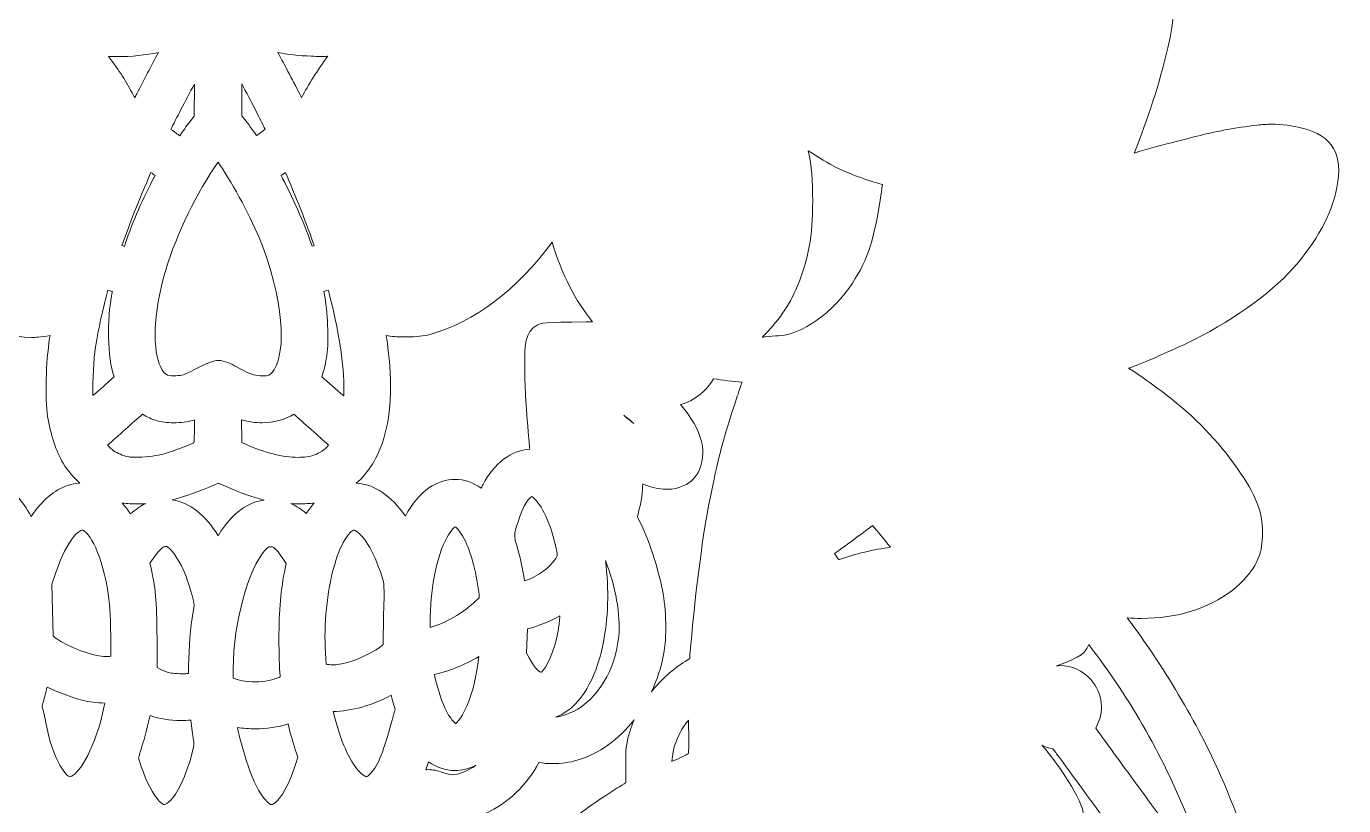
# Model space of a CAD drawing. Header units: inches. Extents: x -1560 to -1166, y 2745 to 2830.
# Drawn here: x -1447.72 to -1405.07, y 2763.28 to 2788.52 of the extents above; entities that cross this region are included whole.
import ezdxf

# ---------------------------------------------------------------- set-up
doc = ezdxf.new("R2010")
doc.units = ezdxf.units.IN
doc.header["$MEASUREMENT"] = 0
doc.layers.add('Sugar Skull', color=7, linetype='Continuous')

msp = doc.modelspace()

# ---------------------------------------------------------------- linework, layer by layer
at = {"layer": 'Sugar Skull', "lineweight": 0}
for points, knots in [([(-1406.418, 2785.224), (-1406.738, 2785.305), (-1407.066, 2785.347), (-1407.395, 2785.347), (-1407.551, 2785.347), (-1407.71, 2785.337), (-1407.866, 2785.319), (-1408.574, 2785.234), (-1409.249, 2785.108), (-1409.872, 2784.946), (-1410.204, 2784.86), (-1410.637, 2784.75), (-1410.837, 2784.701), (-1411.004, 2784.66), (-1411.437, 2784.537), (-1411.851, 2784.414), (-1411.412, 2785.491), (-1411.036, 2786.666), (-1410.761, 2787.819), (-1410.335, 2789.609), (-1410.529, 2791.058), (-1411.307, 2791.9), (-1411.65, 2792.271), (-1412.057, 2792.459), (-1412.517, 2792.459), (-1412.831, 2792.459), (-1413.161, 2792.372), (-1413.526, 2792.193), (-1414.222, 2791.85), (-1414.854, 2791.227), (-1415.409, 2790.337), (-1415.576, 2790.525), (-1415.804, 2790.764), (-1416.002, 2790.954), (-1416.002, 2790.954), (-1416.284, 2791.227), (-1416.284, 2791.227), (-1416.016, 2792.912), (-1415.929, 2793.748), (-1415.941, 2794.532), (-1415.941, 2794.532), (-1415.947, 2794.854), (-1415.947, 2794.854), (-1415.947, 2794.854), (-1415.708, 2795.103), (-1415.708, 2795.103), (-1415.239, 2795.59), (-1414.881, 2796.114), (-1414.544, 2796.799), (-1414.159, 2797.585), (-1414.058, 2797.979), (-1414.055, 2798.713), (-1414.052, 2799.232), (-1414.057, 2799.367), (-1414.194, 2799.687), (-1414.588, 2800.608), (-1415.367, 2801.356), (-1416.288, 2801.7), (-1416.278, 2801.842), (-1416.264, 2802.04), (-1416.246, 2802.278), (-1416.163, 2803.374), (-1416.173, 2806.233), (-1416.264, 2807.291), (-1416.458, 2809.567), (-1416.84, 2811.522), (-1417.467, 2813.443), (-1419.044, 2818.281), (-1421.976, 2822.132), (-1426.18, 2824.889), (-1429.787, 2827.256), (-1434.424, 2828.8), (-1439.589, 2829.355), (-1440.584, 2829.462), (-1441.071, 2829.507), (-1441.51, 2829.507), (-1441.758, 2829.507), (-1441.975, 2829.492), (-1442.226, 2829.471), (-1448.217, 2828.953), (-1453.052, 2827.417), (-1457.008, 2824.777), (-1462.639, 2821.02), (-1465.99, 2815.163), (-1466.7, 2807.841), (-1466.877, 2806.012), (-1466.888, 2803.563), (-1466.725, 2801.746), (-1466.724, 2801.73), (-1466.722, 2801.715), (-1466.721, 2801.701), (-1466.737, 2801.694), (-1466.754, 2801.687), (-1466.771, 2801.68), (-1467.705, 2801.304), (-1468.452, 2800.575), (-1468.819, 2799.682), (-1468.974, 2799.305), (-1469.023, 2798.667), (-1468.935, 2798.165), (-1468.757, 2797.141), (-1468.119, 2795.941), (-1467.31, 2795.107), (-1467.31, 2795.107), (-1467.074, 2794.864), (-1467.074, 2794.864), (-1467.074, 2794.864), (-1467.074, 2794.493), (-1467.074, 2794.493), (-1467.074, 2793.958), (-1467.044, 2793.486), (-1466.968, 2792.835), (-1468.38, 2793.558), (-1470.241, 2794.153), (-1472.033, 2794.45), (-1472.867, 2794.587), (-1473.989, 2794.688), (-1474.702, 2794.688), (-1475.156, 2794.688), (-1475.322, 2794.649), (-1475.444, 2794.586), (-1475.674, 2794.467), (-1475.818, 2794.299), (-1475.874, 2794.087), (-1475.97, 2793.726), (-1475.793, 2793.359), (-1475.408, 2792.766), (-1474.765, 2791.775), (-1473.76, 2790.62), (-1472.651, 2789.597), (-1472.04, 2789.034), (-1471.526, 2788.605), (-1470.979, 2788.207), (-1472.095, 2787.891), (-1472.703, 2787.529), (-1473.553, 2786.705), (-1474.27, 2786.009), (-1474.516, 2785.698), (-1474.804, 2785.119), (-1475.111, 2784.501), (-1475.206, 2784.094), (-1475.208, 2783.376), (-1475.211, 2782.432), (-1475.116, 2781.992), (-1474.608, 2780.609), (-1474.608, 2780.609), (-1474.588, 2780.555), (-1474.588, 2780.555), (-1474.588, 2780.555), (-1474.751, 2780.338), (-1474.751, 2780.338), (-1474.931, 2780.096), (-1475.103, 2779.874), (-1475.144, 2779.825), (-1475.22, 2779.735), (-1475.574, 2779.421), (-1476.017, 2779.086), (-1476.605, 2778.642), (-1476.895, 2778.195), (-1477.089, 2777.435), (-1477.187, 2777.05), (-1477.24, 2776.624), (-1477.3, 2775.746), (-1477.351, 2775.012), (-1477.384, 2774.8), (-1477.522, 2774.329), (-1477.76, 2773.519), (-1477.817, 2773.269), (-1477.791, 2772.919), (-1477.762, 2772.527), (-1477.64, 2772.224), (-1477.357, 2771.839), (-1477.573, 2771.555), (-1477.86, 2771.088), (-1477.969, 2770.87), (-1478.435, 2769.941), (-1478.579, 2768.989), (-1478.375, 2768.188), (-1478.325, 2767.993), (-1478.2, 2767.657), (-1478.091, 2767.423), (-1477.918, 2767.052), (-1477.891, 2766.953), (-1477.914, 2766.404), (-1477.97, 2765.052), (-1477.532, 2763.957), (-1476.451, 2762.742), (-1475.902, 2762.125), (-1475.217, 2761.593), (-1474.579, 2761.282), (-1474.877, 2760.827), (-1475.212, 2760.238), (-1474.69, 2759.747), (-1474.39, 2759.465), (-1472.852, 2759.028), (-1472.836, 2759.024), (-1471.609, 2758.686), (-1470.674, 2758.56), (-1469.388, 2758.56), (-1469.388, 2758.56), (-1469.38, 2758.56), (-1469.38, 2758.56), (-1467.726, 2758.56), (-1466.577, 2758.704), (-1464.824, 2759.134), (-1464.824, 2759.134), (-1464.726, 2759.158), (-1464.726, 2759.158), (-1465.569, 2758.494), (-1466.195, 2757.849), (-1467.081, 2756.743), (-1468.08, 2755.496), (-1469.086, 2753.775), (-1469.645, 2752.358), (-1470.172, 2751.021), (-1470.432, 2749.985), (-1470.54, 2748.783), (-1470.54, 2748.783), (-1470.6, 2748.117), (-1470.6, 2748.117), (-1470.6, 2748.117), (-1470.439, 2747.815), (-1470.439, 2747.815), (-1470.379, 2747.701), (-1470.195, 2747.355), (-1469.758, 2747.355), (-1469.528, 2747.355), (-1469.279, 2747.451), (-1468.842, 2747.653), (-1467.546, 2748.251), (-1466.718, 2748.799), (-1464.818, 2750.321), (-1463.354, 2751.494), (-1462.182, 2752.497), (-1461.161, 2753.452), (-1461.193, 2753.121), (-1461.2, 2752.752), (-1460.965, 2752.492), (-1460.734, 2752.236), (-1460.402, 2752.235), (-1460.29, 2752.235), (-1460.29, 2752.235), (-1460.288, 2752.235), (-1460.288, 2752.235), (-1460.224, 2752.235), (-1460.155, 2752.238), (-1460.076, 2752.245), (-1459.43, 2752.304), (-1457.852, 2752.784), (-1456.503, 2753.308), (-1456.651, 2753.056), (-1456.803, 2752.791), (-1456.94, 2752.547), (-1456.94, 2752.547), (-1457.103, 2752.255), (-1457.103, 2752.255), (-1457.103, 2752.255), (-1457.131, 2752.252), (-1457.131, 2752.252), (-1458.181, 2752.169), (-1459.167, 2751.458), (-1459.703, 2750.395), (-1459.879, 2750.048), (-1460.066, 2749.448), (-1460.13, 2749.03), (-1460.21, 2748.5), (-1460.212, 2747.385), (-1460.134, 2746.691), (-1460.102, 2746.404), (-1460.064, 2746.05), (-1460.049, 2745.902), (-1460.002, 2745.413), (-1459.848, 2745.123), (-1459.578, 2745.014), (-1459.508, 2744.986), (-1459.411, 2744.953), (-1459.292, 2744.953), (-1458.979, 2744.953), (-1458.764, 2745.129), (-1457.965, 2745.783), (-1456.464, 2747.011), (-1455.832, 2747.827), (-1455.461, 2749.015), (-1455.309, 2749.503), (-1455.303, 2750.399), (-1455.448, 2750.822), (-1455.544, 2751.102), (-1455.651, 2751.326), (-1455.782, 2751.516), (-1455.782, 2751.516), (-1455.576, 2751.887), (-1455.576, 2751.887), (-1455.345, 2752.3), (-1455.075, 2752.757), (-1454.845, 2753.134), (-1454.747, 2752.803), (-1454.633, 2752.462), (-1454.534, 2752.21), (-1454.067, 2751.029), (-1453.166, 2749.38), (-1452.483, 2748.458), (-1452.136, 2747.99), (-1451.962, 2747.754), (-1451.52, 2747.754), (-1451.112, 2747.754), (-1450.848, 2748.005), (-1450.593, 2748.283), (-1449.612, 2749.352), (-1448.657, 2751.383), (-1448.173, 2753.406), (-1448.081, 2753.261), (-1448, 2753.129), (-1447.939, 2753.028), (-1448.081, 2752.825), (-1448.204, 2752.557), (-1448.33, 2752.179), (-1448.454, 2751.807), (-1448.464, 2751.678), (-1448.465, 2751.119), (-1448.466, 2750.38), (-1448.404, 2750.081), (-1448.134, 2749.516), (-1447.909, 2749.049), (-1447.655, 2748.719), (-1447.126, 2748.209), (-1446.616, 2747.718), (-1445.47, 2746.771), (-1444.855, 2746.332), (-1444.604, 2746.153), (-1444.346, 2745.959), (-1444.271, 2745.897), (-1444.024, 2745.69), (-1443.805, 2745.552), (-1443.541, 2745.552), (-1443.446, 2745.552), (-1443.351, 2745.571), (-1443.26, 2745.609), (-1443.135, 2745.661), (-1442.958, 2745.782), (-1442.867, 2745.955), (-1442.632, 2746.4), (-1442.575, 2747.913), (-1442.653, 2748.677), (-1442.695, 2749.095), (-1442.765, 2749.505), (-1442.859, 2749.893), (-1441.941, 2749.012), (-1441.781, 2748.812), (-1441.54, 2748.412), (-1440.846, 2747.257), (-1440.138, 2746.628), (-1439.174, 2746.308), (-1438.745, 2746.166), (-1438.297, 2746.094), (-1437.841, 2746.094), (-1437.1, 2746.094), (-1436.346, 2746.288), (-1435.661, 2746.655), (-1435.661, 2746.655), (-1435.607, 2746.683), (-1435.607, 2746.683), (-1435.607, 2746.683), (-1435.591, 2746.673), (-1435.591, 2746.673), (-1435.253, 2746.452), (-1434.785, 2746.234), (-1434.339, 2746.089), (-1433.823, 2745.921), (-1433.401, 2745.849), (-1432.928, 2745.849), (-1432.465, 2745.849), (-1431.936, 2745.92), (-1431.161, 2746.086), (-1430.302, 2746.27), (-1429.975, 2746.324), (-1429.408, 2746.376), (-1428.859, 2746.427), (-1428.257, 2746.611), (-1427.666, 2746.91), (-1427.522, 2746.983), (-1427.02, 2747.275), (-1426.619, 2747.515), (-1426.189, 2747.772), (-1425.62, 2748.097), (-1425.376, 2748.226), (-1424.802, 2748.529), (-1424.456, 2748.751), (-1424.183, 2748.99), (-1424.154, 2749.015), (-1424.137, 2749.03), (-1424.127, 2749.037), (-1424.089, 2749.044), (-1424.001, 2749.052), (-1423.966, 2749.055), (-1423.074, 2749.134), (-1422.137, 2749.518), (-1421.579, 2750.035), (-1421.347, 2750.25), (-1421.133, 2750.528), (-1420.486, 2751.454), (-1420.405, 2751.569), (-1420.138, 2751.913), (-1419.869, 2752.243), (-1418.719, 2753.648), (-1418.421, 2754.276), (-1418.347, 2755.444), (-1418.279, 2756.542), (-1418.234, 2757.011), (-1418.156, 2757.454), (-1418.101, 2757.766), (-1418.066, 2758.149), (-1418.065, 2758.453), (-1418.065, 2758.453), (-1418.065, 2758.505), (-1418.065, 2758.505), (-1417.68, 2758.572), (-1417.182, 2758.723), (-1416.915, 2758.856), (-1416.705, 2758.961), (-1416.452, 2759.118), (-1416.361, 2759.403), (-1416.35, 2759.438), (-1416.34, 2759.479), (-1416.335, 2759.525), (-1416.268, 2759.515), (-1416.201, 2759.51), (-1416.133, 2759.51), (-1415.656, 2759.51), (-1415.235, 2759.749), (-1414.978, 2760.165), (-1414.951, 2760.208), (-1414.928, 2760.249), (-1414.907, 2760.288), (-1413.501, 2758.725), (-1411.451, 2757.213), (-1409.196, 2756.116), (-1408.588, 2755.82), (-1408.29, 2755.696), (-1408.025, 2755.696), (-1407.823, 2755.696), (-1407.648, 2755.77), (-1407.503, 2755.915), (-1407.503, 2755.915), (-1407.266, 2756.152), (-1407.266, 2756.152), (-1407.266, 2756.152), (-1407.266, 2757.056), (-1407.266, 2757.056), (-1407.266, 2759.163), (-1407.835, 2761.45), (-1409.056, 2764.254), (-1409.778, 2765.913), (-1410.946, 2767.877), (-1412.076, 2769.359), (-1411.929, 2769.348), (-1411.78, 2769.343), (-1411.63, 2769.343), (-1411.045, 2769.343), (-1410.482, 2769.423), (-1410.003, 2769.574), (-1409.017, 2769.885), (-1408.204, 2770.504), (-1407.884, 2771.188), (-1407.742, 2771.489), (-1407.715, 2771.648), (-1407.701, 2772.001), (-1407.673, 2772.702), (-1407.851, 2773.219), (-1408.406, 2774.048), (-1408.994, 2774.926), (-1409.748, 2775.736), (-1410.647, 2776.454), (-1411.074, 2776.795), (-1411.603, 2777.172), (-1412.033, 2777.448), (-1412.007, 2777.458), (-1411.985, 2777.467), (-1411.969, 2777.473), (-1411.876, 2777.494), (-1411.704, 2777.562), (-1411.183, 2777.787), (-1410.777, 2777.962), (-1410.374, 2778.142), (-1410.156, 2778.246), (-1408.811, 2778.889), (-1407.431, 2779.859), (-1406.722, 2780.661), (-1405.939, 2781.547), (-1405.47, 2782.411), (-1405.288, 2783.3), (-1405.07, 2784.36), (-1405.429, 2784.971), (-1406.418, 2785.224)], [0, 0, 0, 0, 1, 1, 1, 2, 2, 2, 3, 3, 3, 4, 4, 4, 5, 5, 5, 6, 6, 6, 7, 7, 7, 8, 8, 8, 9, 9, 9, 10, 10, 10, 11, 11, 11, 12, 12, 12, 13, 13, 13, 14, 14, 14, 15, 15, 15, 16, 16, 16, 17, 17, 17, 18, 18, 18, 19, 19, 19, 20, 20, 20, 21, 21, 21, 22, 22, 22, 23, 23, 23, 24, 24, 24, 25, 25, 25, 26, 26, 26, 27, 27, 27, 28, 28, 28, 29, 29, 29, 30, 30, 30, 31, 31, 31, 32, 32, 32, 33, 33, 33, 34, 34, 34, 35, 35, 35, 36, 36, 36, 37, 37, 37, 38, 38, 38, 39, 39, 39, 40, 40, 40, 41, 41, 41, 42, 42, 42, 43, 43, 43, 44, 44, 44, 45, 45, 45, 46, 46, 46, 47, 47, 47, 48, 48, 48, 49, 49, 49, 50, 50, 50, 51, 51, 51, 52, 52, 52, 53, 53, 53, 54, 54, 54, 55, 55, 55, 56, 56, 56, 57, 57, 57, 58, 58, 58, 59, 59, 59, 60, 60, 60, 61, 61, 61, 62, 62, 62, 63, 63, 63, 64, 64, 64, 65, 65, 65, 66, 66, 66, 67, 67, 67, 68, 68, 68, 69, 69, 69, 70, 70, 70, 71, 71, 71, 72, 72, 72, 73, 73, 73, 74, 74, 74, 75, 75, 75, 76, 76, 76, 77, 77, 77, 78, 78, 78, 79, 79, 79, 80, 80, 80, 81, 81, 81, 82, 82, 82, 83, 83, 83, 84, 84, 84, 85, 85, 85, 86, 86, 86, 87, 87, 87, 88, 88, 88, 89, 89, 89, 90, 90, 90, 91, 91, 91, 92, 92, 92, 93, 93, 93, 94, 94, 94, 95, 95, 95, 96, 96, 96, 97, 97, 97, 98, 98, 98, 99, 99, 99, 100, 100, 100, 101, 101, 101, 102, 102, 102, 103, 103, 103, 104, 104, 104, 105, 105, 105, 106, 106, 106, 107, 107, 107, 108, 108, 108, 109, 109, 109, 110, 110, 110, 111, 111, 111, 112, 112, 112, 113, 113, 113, 114, 114, 114, 115, 115, 115, 116, 116, 116, 117, 117, 117, 118, 118, 118, 119, 119, 119, 120, 120, 120, 121, 121, 121, 122, 122, 122, 123, 123, 123, 124, 124, 124, 125, 125, 125, 126, 126, 126, 127, 127, 127, 128, 128, 128, 129, 129, 129, 130, 130, 130, 131, 131, 131, 132, 132, 132, 133, 133, 133, 134, 134, 134, 135, 135, 135, 136, 136, 136, 137, 137, 137, 138, 138, 138, 139, 139, 139, 140, 140, 140, 141, 141, 141, 142, 142, 142, 143, 143, 143, 144, 144, 144, 145, 145, 145, 146, 146, 146, 147, 147, 147, 148, 148, 148, 149, 149, 149, 150, 150, 150, 151, 151, 151, 152, 152, 152, 153, 153, 153, 154, 154, 154, 155, 155, 155, 156, 156, 156, 157, 157, 157, 158, 158, 158, 159, 159, 159, 160, 160, 160, 161, 161, 161, 162, 162, 162, 163, 163, 163, 164, 164, 164, 164]), ([(-1444.141, 2786.334), (-1444.164, 2786.288), (-1444.187, 2786.243), (-1444.209, 2786.2), (-1444.222, 2786.226), (-1444.235, 2786.25), (-1444.247, 2786.273), (-1444.509, 2786.769), (-1444.686, 2787.058), (-1445.06, 2787.542), (-1444.958, 2787.538), (-1444.86, 2787.536), (-1444.771, 2787.536), (-1444.307, 2787.536), (-1443.858, 2787.581), (-1443.443, 2787.669), (-1443.652, 2787.278), (-1443.927, 2786.752), (-1444.141, 2786.334)], [0, 0, 0, 0, 1, 1, 1, 2, 2, 2, 3, 3, 3, 4, 4, 4, 5, 5, 5, 6, 6, 6, 6]), ([(-1438.807, 2786.205), (-1438.815, 2786.222), (-1438.824, 2786.239), (-1438.833, 2786.257), (-1439.046, 2786.677), (-1439.35, 2787.255), (-1439.574, 2787.671), (-1439.248, 2787.604), (-1438.898, 2787.565), (-1438.491, 2787.549), (-1438.395, 2787.545), (-1438.292, 2787.543), (-1438.186, 2787.543), (-1438.114, 2787.543), (-1438.036, 2787.544), (-1437.955, 2787.546), (-1438.298, 2787.084), (-1438.588, 2786.627), (-1438.807, 2786.205)], [0, 0, 0, 0, 1, 1, 1, 2, 2, 2, 3, 3, 3, 4, 4, 4, 5, 5, 5, 6, 6, 6, 6]), ([(-1443.036, 2785.178), (-1442.882, 2785.501), (-1442.576, 2786.089), (-1442.275, 2786.646), (-1442.275, 2786.646), (-1442.289, 2785.607), (-1442.289, 2785.607), (-1442.289, 2785.607), (-1442.428, 2785.422), (-1442.428, 2785.422), (-1442.527, 2785.291), (-1442.656, 2785.115), (-1442.753, 2784.976), (-1442.787, 2784.999), (-1442.822, 2785.023), (-1442.859, 2785.049), (-1442.932, 2785.101), (-1442.99, 2785.143), (-1443.036, 2785.178)], [0, 0, 0, 0, 1, 1, 1, 2, 2, 2, 3, 3, 3, 4, 4, 4, 5, 5, 5, 6, 6, 6, 6]), ([(-1440.742, 2786.65), (-1440.438, 2786.085), (-1440.13, 2785.491), (-1439.985, 2785.182), (-1440.05, 2785.133), (-1440.122, 2785.08), (-1440.165, 2785.049), (-1440.199, 2785.024), (-1440.232, 2785), (-1440.263, 2784.978), (-1440.387, 2785.155), (-1440.554, 2785.384), (-1440.65, 2785.51), (-1440.65, 2785.51), (-1440.736, 2785.623), (-1440.736, 2785.623), (-1440.736, 2785.623), (-1440.742, 2786.65), (-1440.742, 2786.65)], [0, 0, 0, 0, 1, 1, 1, 2, 2, 2, 3, 3, 3, 4, 4, 4, 5, 5, 5, 6, 6, 6, 6]), ([(-1423.797, 2778.458), (-1423.805, 2778.458), (-1423.825, 2778.456), (-1423.854, 2778.456), (-1423.866, 2778.456), (-1423.878, 2778.456), (-1423.888, 2778.457), (-1423.406, 2778.919), (-1422.998, 2779.502), (-1422.759, 2780.092), (-1422.387, 2781.008), (-1422.261, 2781.703), (-1422.26, 2782.85), (-1422.26, 2783.525), (-1422.297, 2784.002), (-1422.401, 2784.486), (-1422.075, 2784.274), (-1421.743, 2784.075), (-1421.498, 2783.95), (-1421.102, 2783.749), (-1420.466, 2783.516), (-1420, 2783.395), (-1420.01, 2783.327), (-1420.022, 2783.253), (-1420.034, 2783.172), (-1420.273, 2781.575), (-1420.458, 2780.992), (-1420.974, 2780.204), (-1421.594, 2779.258), (-1422.621, 2778.523), (-1423.363, 2778.495), (-1423.476, 2778.49), (-1423.691, 2778.478), (-1423.797, 2778.458)], [0, 0, 0, 0, 1, 1, 1, 2, 2, 2, 3, 3, 3, 4, 4, 4, 5, 5, 5, 6, 6, 6, 7, 7, 7, 8, 8, 8, 9, 9, 9, 10, 10, 10, 11, 11, 11, 11]), ([(-1441.511, 2784.119), (-1441.465, 2784.052), (-1441.415, 2783.978), (-1441.361, 2783.896), (-1440.918, 2783.228), (-1440.317, 2782.064), (-1440.075, 2781.406), (-1439.278, 2779.236), (-1439.349, 2777.778), (-1439.772, 2777.296), (-1439.82, 2777.241), (-1439.875, 2777.196), (-1440.058, 2777.196), (-1440.084, 2777.196), (-1440.113, 2777.197), (-1440.143, 2777.199), (-1440.343, 2777.212), (-1440.508, 2777.259), (-1440.908, 2777.488), (-1441.073, 2777.583), (-1441.307, 2777.696), (-1441.485, 2777.698), (-1441.485, 2777.698), (-1441.49, 2777.698), (-1441.49, 2777.698), (-1441.558, 2777.698), (-1441.698, 2777.698), (-1442.268, 2777.407), (-1442.649, 2777.212), (-1442.649, 2777.212), (-1442.873, 2777.203), (-1442.897, 2777.201), (-1442.921, 2777.201), (-1442.944, 2777.201), (-1443.171, 2777.201), (-1443.243, 2777.23), (-1443.376, 2777.497), (-1443.609, 2777.964), (-1443.651, 2779.153), (-1443.194, 2780.662), (-1442.852, 2781.79), (-1442.187, 2783.153), (-1441.511, 2784.119)], [0, 0, 0, 0, 1, 1, 1, 2, 2, 2, 3, 3, 3, 4, 4, 4, 5, 5, 5, 6, 6, 6, 7, 7, 7, 8, 8, 8, 9, 9, 9, 10, 10, 10, 11, 11, 11, 12, 12, 12, 13, 13, 13, 14, 14, 14, 14]), ([(-1443.589, 2783.606), (-1443.913, 2783.015), (-1444.297, 2782.134), (-1444.502, 2781.51), (-1444.51, 2781.484), (-1444.525, 2781.441), (-1444.541, 2781.392), (-1444.567, 2781.4), (-1444.594, 2781.409), (-1444.621, 2781.417), (-1444.554, 2781.616), (-1444.435, 2781.943), (-1444.222, 2782.485), (-1443.962, 2783.146), (-1443.791, 2783.545), (-1443.682, 2783.784), (-1443.636, 2783.751), (-1443.59, 2783.717), (-1443.546, 2783.685), (-1443.56, 2783.66), (-1443.574, 2783.634), (-1443.589, 2783.606)], [0, 0, 0, 0, 1, 1, 1, 2, 2, 2, 3, 3, 3, 4, 4, 4, 5, 5, 5, 6, 6, 6, 7, 7, 7, 7]), ([(-1438.397, 2781.419), (-1438.399, 2781.418), (-1438.446, 2781.404), (-1438.467, 2781.398), (-1438.664, 2781.996), (-1439.053, 2782.898), (-1439.42, 2783.593), (-1439.437, 2783.625), (-1439.453, 2783.655), (-1439.467, 2783.684), (-1439.423, 2783.717), (-1439.375, 2783.751), (-1439.328, 2783.786), (-1439.056, 2783.163), (-1438.596, 2781.997), (-1438.397, 2781.419)], [0, 0, 0, 0, 1, 1, 1, 2, 2, 2, 3, 3, 3, 4, 4, 4, 5, 5, 5, 5]), ([(-1449.172, 2773.845), (-1449.462, 2773.845), (-1449.752, 2773.748), (-1450.021, 2773.561), (-1450.157, 2773.825), (-1450.33, 2774.094), (-1450.476, 2774.254), (-1450.779, 2774.586), (-1451.193, 2774.792), (-1451.597, 2774.817), (-1451.593, 2774.862), (-1451.589, 2774.91), (-1451.584, 2774.96), (-1451.5, 2775.869), (-1451.447, 2776.66), (-1451.431, 2777.248), (-1451.406, 2778.174), (-1451.473, 2778.385), (-1451.544, 2778.521), (-1451.588, 2778.605), (-1451.711, 2778.808), (-1451.914, 2778.885), (-1451.998, 2778.917), (-1452.053, 2778.939), (-1453.422, 2778.944), (-1453.497, 2778.945), (-1453.569, 2778.945), (-1453.638, 2778.946), (-1453.315, 2779.329), (-1453.015, 2779.789), (-1452.807, 2780.232), (-1452.607, 2780.659), (-1452.466, 2781.038), (-1452.324, 2781.54), (-1452.068, 2781.196), (-1451.775, 2780.837), (-1451.543, 2780.589), (-1450.283, 2779.244), (-1448.79, 2778.441), (-1447.55, 2778.441), (-1447.476, 2778.441), (-1447.401, 2778.444), (-1447.329, 2778.45), (-1447.223, 2778.458), (-1447.088, 2778.478), (-1446.948, 2778.504), (-1446.948, 2778.504), (-1446.962, 2778.414), (-1446.962, 2778.414), (-1447.087, 2777.653), (-1447.117, 2776.471), (-1447.027, 2775.885), (-1446.941, 2775.329), (-1446.744, 2774.734), (-1446.524, 2774.367), (-1446.38, 2774.128), (-1446.195, 2773.91), (-1445.981, 2773.724), (-1446.113, 2773.718), (-1446.243, 2773.693), (-1446.37, 2773.651), (-1446.817, 2773.503), (-1447.211, 2773.171), (-1447.563, 2772.643), (-1447.702, 2772.911), (-1447.846, 2773.115), (-1448.016, 2773.292), (-1448.453, 2773.749), (-1448.886, 2773.845), (-1449.172, 2773.845)], [0, 0, 0, 0, 1, 1, 1, 2, 2, 2, 3, 3, 3, 4, 4, 4, 5, 5, 5, 6, 6, 6, 7, 7, 7, 8, 8, 8, 9, 9, 9, 10, 10, 10, 11, 11, 11, 12, 12, 12, 13, 13, 13, 14, 14, 14, 15, 15, 15, 16, 16, 16, 17, 17, 17, 18, 18, 18, 19, 19, 19, 20, 20, 20, 21, 21, 21, 22, 22, 22, 23, 23, 23, 23]), ([(-1433.835, 2773.846), (-1434.12, 2773.846), (-1434.406, 2773.753), (-1434.684, 2773.569), (-1434.952, 2773.391), (-1435.226, 2773.057), (-1435.447, 2772.652), (-1435.889, 2773.311), (-1436.447, 2773.69), (-1437.035, 2773.72), (-1436.636, 2774.072), (-1436.337, 2774.551), (-1436.154, 2775.141), (-1435.883, 2776.014), (-1435.854, 2777.144), (-1436.067, 2778.5), (-1435.892, 2778.471), (-1435.718, 2778.462), (-1435.481, 2778.46), (-1435.481, 2778.46), (-1435.428, 2778.46), (-1435.428, 2778.46), (-1435.084, 2778.46), (-1434.851, 2778.484), (-1434.648, 2778.54), (-1433.213, 2778.932), (-1431.824, 2779.987), (-1430.695, 2781.531), (-1430.391, 2780.502), (-1429.935, 2779.607), (-1429.383, 2778.946), (-1429.45, 2778.945), (-1429.521, 2778.945), (-1429.594, 2778.944), (-1430.998, 2778.938), (-1431.061, 2778.905), (-1431.175, 2778.844), (-1431.587, 2778.623), (-1431.585, 2778.203), (-1431.581, 2777.44), (-1431.576, 2776.698), (-1431.549, 2776.251), (-1431.428, 2774.919), (-1431.425, 2774.886), (-1431.422, 2774.854), (-1431.419, 2774.822), (-1432.015, 2774.792), (-1432.576, 2774.37), (-1432.93, 2773.681), (-1432.948, 2773.646), (-1432.969, 2773.605), (-1432.991, 2773.559), (-1433.261, 2773.75), (-1433.544, 2773.846), (-1433.835, 2773.846)], [0, 0, 0, 0, 1, 1, 1, 2, 2, 2, 3, 3, 3, 4, 4, 4, 5, 5, 5, 6, 6, 6, 7, 7, 7, 8, 8, 8, 9, 9, 9, 10, 10, 10, 11, 11, 11, 12, 12, 12, 13, 13, 13, 14, 14, 14, 15, 15, 15, 16, 16, 16, 17, 17, 17, 18, 18, 18, 18]), ([(-1444.933, 2779.931), (-1444.935, 2779.921), (-1444.937, 2779.911), (-1444.939, 2779.901), (-1445.122, 2778.967), (-1445.093, 2777.821), (-1444.876, 2777.167), (-1444.994, 2777.061), (-1445.165, 2776.909), (-1445.372, 2776.727), (-1445.436, 2776.67), (-1445.5, 2776.614), (-1445.561, 2776.56), (-1445.568, 2777.042), (-1445.539, 2777.741), (-1445.478, 2778.131), (-1445.378, 2778.777), (-1445.196, 2779.546), (-1445.074, 2779.974), (-1445.027, 2779.96), (-1444.979, 2779.946), (-1444.933, 2779.931)], [0, 0, 0, 0, 1, 1, 1, 2, 2, 2, 3, 3, 3, 4, 4, 4, 5, 5, 5, 6, 6, 6, 7, 7, 7, 7]), ([(-1438.073, 2779.869), (-1438.077, 2779.89), (-1438.081, 2779.91), (-1438.085, 2779.93), (-1438.066, 2779.936), (-1438.045, 2779.943), (-1438.024, 2779.95), (-1437.995, 2779.959), (-1437.968, 2779.968), (-1437.943, 2779.975), (-1437.924, 2779.901), (-1437.902, 2779.814), (-1437.876, 2779.714), (-1437.558, 2778.474), (-1437.407, 2777.355), (-1437.441, 2776.546), (-1437.688, 2776.759), (-1437.959, 2776.995), (-1438.151, 2777.165), (-1438.09, 2777.349), (-1438.018, 2777.655), (-1437.988, 2777.863), (-1437.919, 2778.343), (-1437.959, 2779.299), (-1438.073, 2779.869)], [0, 0, 0, 0, 1, 1, 1, 2, 2, 2, 3, 3, 3, 4, 4, 4, 5, 5, 5, 6, 6, 6, 7, 7, 7, 8, 8, 8, 8]), ([(-1426.388, 2767.951), (-1426.786, 2767.706), (-1427.161, 2767.367), (-1427.48, 2766.965), (-1427.302, 2767.341), (-1427.168, 2767.746), (-1427.087, 2768.17), (-1426.981, 2768.731), (-1426.997, 2769.63), (-1427.125, 2770.261), (-1427.29, 2771.068), (-1427.568, 2771.909), (-1427.872, 2772.51), (-1427.872, 2772.51), (-1427.934, 2772.635), (-1427.934, 2772.635), (-1427.934, 2772.635), (-1427.874, 2772.878), (-1427.874, 2772.878), (-1427.801, 2773.174), (-1427.764, 2773.44), (-1427.762, 2773.704), (-1427.487, 2773.583), (-1427.25, 2773.528), (-1427.006, 2773.526), (-1427.006, 2773.526), (-1426.988, 2773.526), (-1426.988, 2773.526), (-1426.55, 2773.526), (-1426.284, 2773.701), (-1426.137, 2773.847), (-1425.989, 2773.996), (-1425.814, 2774.268), (-1425.816, 2774.717), (-1425.818, 2775.185), (-1426.06, 2775.705), (-1426.537, 2776.266), (-1426.418, 2776.304), (-1426.305, 2776.346), (-1426.214, 2776.393), (-1425.925, 2776.54), (-1425.637, 2776.817), (-1425.466, 2777.105), (-1425.2, 2777.063), (-1424.83, 2777.017), (-1424.552, 2776.992), (-1424.59, 2776.869), (-1424.639, 2776.719), (-1424.7, 2776.537), (-1425.174, 2775.121), (-1425.305, 2774.623), (-1425.631, 2772.986), (-1425.832, 2771.972), (-1426.102, 2769.812), (-1426.232, 2768.172), (-1426.232, 2768.172), (-1426.242, 2768.042), (-1426.242, 2768.042), (-1426.242, 2768.042), (-1426.388, 2767.951), (-1426.388, 2767.951)], [0, 0, 0, 0, 1, 1, 1, 2, 2, 2, 3, 3, 3, 4, 4, 4, 5, 5, 5, 6, 6, 6, 7, 7, 7, 8, 8, 8, 9, 9, 9, 10, 10, 10, 11, 11, 11, 12, 12, 12, 13, 13, 13, 14, 14, 14, 15, 15, 15, 16, 16, 16, 17, 17, 17, 18, 18, 18, 19, 19, 19, 20, 20, 20, 20]), ([(-1445.087, 2774.953), (-1444.777, 2775.232), (-1444.249, 2775.699), (-1443.956, 2775.954), (-1443.814, 2775.87), (-1443.642, 2775.791), (-1443.514, 2775.753), (-1443.347, 2775.704), (-1443.159, 2775.679), (-1442.955, 2775.679), (-1442.725, 2775.679), (-1442.491, 2775.71), (-1442.268, 2775.769), (-1442.271, 2775.459), (-1442.282, 2775.151), (-1442.292, 2775.031), (-1442.595, 2774.895), (-1443.108, 2774.71), (-1443.353, 2774.65), (-1443.558, 2774.6), (-1443.918, 2774.562), (-1444.192, 2774.562), (-1444.344, 2774.562), (-1444.398, 2774.574), (-1444.399, 2774.574), (-1444.601, 2774.619), (-1444.763, 2774.685), (-1444.894, 2774.775), (-1444.958, 2774.819), (-1445.028, 2774.887), (-1445.087, 2774.953)], [0, 0, 0, 0, 1, 1, 1, 2, 2, 2, 3, 3, 3, 4, 4, 4, 5, 5, 5, 6, 6, 6, 7, 7, 7, 8, 8, 8, 9, 9, 9, 10, 10, 10, 10]), ([(-1438.919, 2774.559), (-1439.408, 2774.559), (-1440.003, 2774.71), (-1440.641, 2774.994), (-1440.678, 2775.011), (-1440.71, 2775.025), (-1440.738, 2775.038), (-1440.743, 2775.179), (-1440.747, 2775.411), (-1440.747, 2775.685), (-1440.747, 2775.713), (-1440.747, 2775.743), (-1440.747, 2775.774), (-1440.521, 2775.71), (-1440.297, 2775.678), (-1440.079, 2775.678), (-1439.708, 2775.678), (-1439.356, 2775.773), (-1439.054, 2775.954), (-1438.764, 2775.702), (-1438.245, 2775.238), (-1437.93, 2774.95), (-1438.055, 2774.809), (-1438.221, 2774.695), (-1438.392, 2774.636), (-1438.54, 2774.585), (-1438.717, 2774.559), (-1438.919, 2774.559)], [0, 0, 0, 0, 1, 1, 1, 2, 2, 2, 3, 3, 3, 4, 4, 4, 5, 5, 5, 6, 6, 6, 7, 7, 7, 8, 8, 8, 9, 9, 9, 9]), ([(-1428.05, 2775.654), (-1428.159, 2775.738), (-1428.269, 2775.828), (-1428.376, 2775.921), (-1428.271, 2775.847), (-1428.159, 2775.755), (-1428.05, 2775.654)], [0, 0, 0, 0, 1, 1, 1, 2, 2, 2, 2]), ([(-1441.507, 2772.02), (-1441.915, 2772.692), (-1442.432, 2773.099), (-1442.998, 2773.184), (-1442.572, 2773.293), (-1442.037, 2773.481), (-1441.645, 2773.662), (-1441.645, 2773.662), (-1441.507, 2773.726), (-1441.507, 2773.726), (-1441.507, 2773.726), (-1441.269, 2773.621), (-1441.269, 2773.621), (-1440.793, 2773.411), (-1440.395, 2773.268), (-1440.019, 2773.178), (-1440.471, 2773.115), (-1441.024, 2772.838), (-1441.507, 2772.02)], [0, 0, 0, 0, 1, 1, 1, 2, 2, 2, 3, 3, 3, 4, 4, 4, 5, 5, 5, 6, 6, 6, 6]), ([(-1444.123, 2773.054), (-1444.035, 2773.054), (-1443.946, 2773.056), (-1443.86, 2773.06), (-1443.864, 2773.058), (-1443.868, 2773.056), (-1443.872, 2773.055), (-1444.012, 2772.99), (-1444.187, 2772.867), (-1444.351, 2772.726), (-1444.433, 2772.855), (-1444.521, 2772.974), (-1444.616, 2773.08), (-1444.447, 2773.059), (-1444.265, 2773.054), (-1444.123, 2773.054)], [0, 0, 0, 0, 1, 1, 1, 2, 2, 2, 3, 3, 3, 4, 4, 4, 5, 5, 5, 5]), ([(-1439.157, 2773.06), (-1439.087, 2773.057), (-1439.016, 2773.056), (-1438.944, 2773.056), (-1438.944, 2773.056), (-1438.938, 2773.056), (-1438.938, 2773.056), (-1438.701, 2773.056), (-1438.543, 2773.06), (-1438.4, 2773.079), (-1438.49, 2772.978), (-1438.576, 2772.864), (-1438.657, 2772.74), (-1438.81, 2772.876), (-1438.979, 2772.984), (-1439.157, 2773.06)], [0, 0, 0, 0, 1, 1, 1, 2, 2, 2, 3, 3, 3, 4, 4, 4, 5, 5, 5, 5]), ([(-1431.799, 2772.476), (-1431.62, 2773.044), (-1431.43, 2773.253), (-1431.357, 2773.296), (-1431.183, 2773.194), (-1430.838, 2772.716), (-1430.618, 2771.83), (-1430.588, 2771.711), (-1430.519, 2771.432), (-1430.527, 2771.374), (-1430.529, 2771.368), (-1430.537, 2771.348), (-1430.577, 2771.286), (-1430.767, 2770.988), (-1431.158, 2770.708), (-1431.589, 2770.556), (-1431.651, 2770.96), (-1431.758, 2771.453), (-1431.851, 2771.746), (-1431.927, 2771.985), (-1431.94, 2772.029), (-1431.799, 2772.476)], [0, 0, 0, 0, 1, 1, 1, 2, 2, 2, 3, 3, 3, 4, 4, 4, 5, 5, 5, 6, 6, 6, 7, 7, 7, 7]), ([(-1445.136, 2768.112), (-1445.247, 2768.112), (-1445.351, 2768.122), (-1445.429, 2768.139), (-1445.981, 2768.263), (-1446.61, 2768.563), (-1446.828, 2768.755), (-1446.828, 2768.755), (-1446.845, 2768.77), (-1446.845, 2768.77), (-1446.845, 2768.77), (-1446.887, 2770.451), (-1446.887, 2770.451), (-1446.887, 2770.451), (-1446.762, 2770.826), (-1446.762, 2770.826), (-1446.379, 2771.969), (-1445.987, 2772.203), (-1445.903, 2772.203), (-1445.9, 2772.203), (-1445.89, 2772.203), (-1445.87, 2772.193), (-1445.614, 2772.062), (-1445.181, 2771.231), (-1445.02, 2769.79), (-1444.99, 2769.517), (-1444.976, 2768.589), (-1444.985, 2768.118), (-1445.036, 2768.114), (-1445.086, 2768.112), (-1445.136, 2768.112)], [0, 0, 0, 0, 1, 1, 1, 2, 2, 2, 3, 3, 3, 4, 4, 4, 5, 5, 5, 6, 6, 6, 7, 7, 7, 8, 8, 8, 9, 9, 9, 10, 10, 10, 10]), ([(-1437.834, 2770.71), (-1437.604, 2771.721), (-1437.286, 2772.119), (-1437.15, 2772.188), (-1437.133, 2772.197), (-1437.12, 2772.203), (-1437.112, 2772.206), (-1437.102, 2772.203), (-1437.088, 2772.196), (-1437.067, 2772.186), (-1436.841, 2772.071), (-1436.495, 2771.614), (-1436.199, 2770.678), (-1436.128, 2770.455), (-1436.128, 2770.455), (-1436.149, 2769.412), (-1436.149, 2769.412), (-1436.166, 2768.495), (-1436.166, 2768.495), (-1436.166, 2768.495), (-1436.205, 2768.46), (-1436.205, 2768.46), (-1436.37, 2768.312), (-1436.946, 2768.015), (-1437.289, 2767.925), (-1437.515, 2767.865), (-1437.658, 2767.841), (-1437.783, 2767.841), (-1437.841, 2767.841), (-1437.9, 2767.846), (-1437.971, 2767.856), (-1437.985, 2767.859), (-1437.998, 2767.861), (-1438.01, 2767.863), (-1438.098, 2768.796), (-1438.035, 2769.83), (-1437.834, 2770.71)], [0, 0, 0, 0, 1, 1, 1, 2, 2, 2, 3, 3, 3, 4, 4, 4, 5, 5, 5, 6, 6, 6, 7, 7, 7, 8, 8, 8, 9, 9, 9, 10, 10, 10, 11, 11, 11, 12, 12, 12, 12]), ([(-1433.171, 2769.901), (-1433.591, 2769.512), (-1434.136, 2769.198), (-1434.642, 2769.052), (-1434.642, 2769.052), (-1434.642, 2769.21), (-1434.642, 2769.21), (-1434.642, 2770.266), (-1434.471, 2771.2), (-1434.163, 2771.841), (-1434, 2772.179), (-1433.878, 2772.283), (-1433.835, 2772.311), (-1433.796, 2772.286), (-1433.69, 2772.198), (-1433.545, 2771.926), (-1433.329, 2771.52), (-1433.112, 2770.698), (-1433.062, 2770.094), (-1433.062, 2770.094), (-1433.055, 2770.008), (-1433.055, 2770.008), (-1433.055, 2770.008), (-1433.171, 2769.901), (-1433.171, 2769.901)], [0, 0, 0, 0, 1, 1, 1, 2, 2, 2, 3, 3, 3, 4, 4, 4, 5, 5, 5, 6, 6, 6, 7, 7, 7, 8, 8, 8, 8]), ([(-1419.74, 2771.648), (-1420.286, 2771.575), (-1420.886, 2771.434), (-1421.392, 2771.256), (-1421.399, 2771.253), (-1421.407, 2771.251), (-1421.415, 2771.248), (-1421.464, 2771.312), (-1421.512, 2771.382), (-1421.556, 2771.448), (-1421.242, 2771.658), (-1420.673, 2772.078), (-1420.325, 2772.357), (-1420.159, 2772.159), (-1419.939, 2771.891), (-1419.74, 2771.648)], [0, 0, 0, 0, 1, 1, 1, 2, 2, 2, 3, 3, 3, 4, 4, 4, 5, 5, 5, 5]), ([(-1442.317, 2769.558), (-1442.407, 2769.032), (-1442.457, 2768.424), (-1442.462, 2767.8), (-1442.463, 2767.708), (-1442.465, 2767.628), (-1442.467, 2767.56), (-1442.528, 2767.554), (-1442.599, 2767.55), (-1442.673, 2767.55), (-1442.886, 2767.55), (-1443.068, 2767.577), (-1443.153, 2767.604), (-1443.241, 2767.632), (-1443.396, 2767.705), (-1443.48, 2767.756), (-1443.48, 2767.756), (-1443.486, 2768.702), (-1443.486, 2768.702), (-1443.495, 2769.963), (-1443.527, 2770.315), (-1443.7, 2771.057), (-1443.7, 2771.057), (-1443.717, 2771.128), (-1443.717, 2771.128), (-1443.717, 2771.128), (-1443.606, 2771.285), (-1443.606, 2771.285), (-1443.338, 2771.67), (-1443.261, 2771.67), (-1443.219, 2771.67), (-1443.19, 2771.67), (-1443.174, 2771.669), (-1443.165, 2771.668), (-1443.159, 2771.664), (-1443.148, 2771.657), (-1443.13, 2771.644), (-1442.881, 2771.463), (-1442.53, 2770.859), (-1442.31, 2769.917), (-1442.283, 2769.8), (-1442.278, 2769.782), (-1442.317, 2769.558)], [0, 0, 0, 0, 1, 1, 1, 2, 2, 2, 3, 3, 3, 4, 4, 4, 5, 5, 5, 6, 6, 6, 7, 7, 7, 8, 8, 8, 9, 9, 9, 10, 10, 10, 11, 11, 11, 12, 12, 12, 13, 13, 13, 14, 14, 14, 14]), ([(-1439.504, 2767.499), (-1439.502, 2767.481), (-1439.5, 2767.464), (-1439.499, 2767.448), (-1439.596, 2767.406), (-1439.735, 2767.357), (-1439.878, 2767.328), (-1440.006, 2767.301), (-1440.154, 2767.287), (-1440.304, 2767.287), (-1440.624, 2767.287), (-1440.882, 2767.349), (-1441.018, 2767.408), (-1441.02, 2767.488), (-1441.02, 2767.597), (-1441.02, 2767.704), (-1441.02, 2769.243), (-1440.489, 2770.988), (-1440.014, 2771.519), (-1439.902, 2771.645), (-1439.863, 2771.663), (-1439.86, 2771.664), (-1439.86, 2771.664), (-1439.853, 2771.666), (-1439.833, 2771.666), (-1439.818, 2771.666), (-1439.8, 2771.665), (-1439.779, 2771.663), (-1439.727, 2771.658), (-1439.662, 2771.652), (-1439.412, 2771.285), (-1439.412, 2771.285), (-1439.302, 2771.123), (-1439.302, 2771.123), (-1439.302, 2771.123), (-1439.337, 2770.961), (-1439.337, 2770.961), (-1439.48, 2770.307), (-1439.542, 2769.602), (-1439.539, 2768.674), (-1439.538, 2768.252), (-1439.525, 2767.696), (-1439.504, 2767.499)], [0, 0, 0, 0, 1, 1, 1, 2, 2, 2, 3, 3, 3, 4, 4, 4, 5, 5, 5, 6, 6, 6, 7, 7, 7, 8, 8, 8, 9, 9, 9, 10, 10, 10, 11, 11, 11, 12, 12, 12, 13, 13, 13, 14, 14, 14, 14]), ([(-1430.384, 2766.236), (-1429.761, 2766.564), (-1429.29, 2767.362), (-1429.055, 2768.481), (-1428.878, 2769.329), (-1428.849, 2770.282), (-1428.967, 2771.221), (-1428.644, 2770.372), (-1428.472, 2769.461), (-1428.538, 2768.767), (-1428.639, 2767.693), (-1429.23, 2766.714), (-1430.007, 2766.331), (-1430.225, 2766.223), (-1430.407, 2766.166), (-1430.573, 2766.154), (-1430.512, 2766.174), (-1430.45, 2766.201), (-1430.384, 2766.236)], [0, 0, 0, 0, 1, 1, 1, 2, 2, 2, 3, 3, 3, 4, 4, 4, 5, 5, 5, 6, 6, 6, 6]), ([(-1431.489, 2769.009), (-1431.146, 2769.094), (-1430.77, 2769.247), (-1430.443, 2769.428), (-1430.456, 2769.269), (-1430.473, 2769.115), (-1430.493, 2768.995), (-1430.616, 2768.256), (-1430.901, 2767.714), (-1431.026, 2767.618), (-1431.042, 2767.606), (-1431.052, 2767.601), (-1431.057, 2767.599), (-1431.079, 2767.606), (-1431.232, 2767.669), (-1431.442, 2768.069), (-1431.442, 2768.069), (-1431.523, 2768.223), (-1431.523, 2768.223), (-1431.523, 2768.223), (-1431.489, 2769.009), (-1431.489, 2769.009)], [0, 0, 0, 0, 1, 1, 1, 2, 2, 2, 3, 3, 3, 4, 4, 4, 5, 5, 5, 6, 6, 6, 7, 7, 7, 7]), ([(-1410.022, 2762.652), (-1409.266, 2760.731), (-1408.842, 2758.991), (-1408.788, 2757.594), (-1409.238, 2757.83), (-1409.816, 2758.144), (-1410.076, 2758.302), (-1411.928, 2759.431), (-1413.544, 2760.845), (-1414.469, 2762.135), (-1413.97, 2762.207), (-1413.488, 2762.348), (-1413.488, 2762.956), (-1413.488, 2763.466), (-1414.42, 2764.732), (-1414.604, 2764.96), (-1414.675, 2765.05), (-1414.755, 2765.142), (-1414.84, 2765.237), (-1414.728, 2765.184), (-1414.609, 2765.146), (-1414.485, 2765.124), (-1414.453, 2765.084), (-1414.409, 2765.025), (-1414.391, 2765.001), (-1414.28, 2764.849), (-1413.59, 2763.907), (-1412.858, 2762.907), (-1412.257, 2762.087), (-1411.934, 2761.647), (-1411.715, 2761.376), (-1411.48, 2761.085), (-1411.275, 2760.862), (-1410.963, 2760.862), (-1410.826, 2760.862), (-1410.722, 2760.909), (-1410.666, 2760.935), (-1410.479, 2761.02), (-1410.341, 2761.17), (-1410.278, 2761.358), (-1410.212, 2761.556), (-1410.235, 2761.776), (-1410.343, 2761.975), (-1410.427, 2762.131), (-1411.607, 2763.745), (-1411.843, 2764.067), (-1412.412, 2764.845), (-1412.875, 2765.483), (-1413.096, 2765.792), (-1412.802, 2766.317), (-1412.862, 2766.915), (-1413.26, 2767.368), (-1413.521, 2767.664), (-1413.859, 2767.814), (-1414.264, 2767.814), (-1414.297, 2767.814), (-1414.331, 2767.813), (-1414.365, 2767.811), (-1413.868, 2767.982), (-1413.439, 2768.143), (-1413.324, 2768.497), (-1411.951, 2766.717), (-1410.867, 2764.796), (-1410.022, 2762.652)], [0, 0, 0, 0, 1, 1, 1, 2, 2, 2, 3, 3, 3, 4, 4, 4, 5, 5, 5, 6, 6, 6, 7, 7, 7, 8, 8, 8, 9, 9, 9, 10, 10, 10, 11, 11, 11, 12, 12, 12, 13, 13, 13, 14, 14, 14, 15, 15, 15, 16, 16, 16, 17, 17, 17, 18, 18, 18, 19, 19, 19, 20, 20, 20, 21, 21, 21, 21]), ([(-1433.323, 2766.856), (-1433.495, 2766.327), (-1433.728, 2766.001), (-1433.814, 2765.944), (-1433.815, 2765.943), (-1433.816, 2765.942), (-1433.818, 2765.942), (-1433.859, 2765.967), (-1433.991, 2766.074), (-1434.169, 2766.449), (-1434.291, 2766.706), (-1434.434, 2767.172), (-1434.508, 2767.53), (-1434.066, 2767.621), (-1433.535, 2767.836), (-1433.064, 2768.108), (-1433.12, 2767.682), (-1433.216, 2767.185), (-1433.323, 2766.856)], [0, 0, 0, 0, 1, 1, 1, 2, 2, 2, 3, 3, 3, 4, 4, 4, 5, 5, 5, 6, 6, 6, 6]), ([(-1447.164, 2766.658), (-1447.127, 2766.785), (-1447.084, 2766.959), (-1447.047, 2767.121), (-1446.71, 2766.959), (-1446.284, 2766.8), (-1445.916, 2766.701), (-1445.66, 2766.633), (-1445.46, 2766.606), (-1445.173, 2766.603), (-1445.179, 2766.573), (-1445.186, 2766.541), (-1445.193, 2766.508), (-1445.479, 2765.154), (-1445.991, 2764.351), (-1446.247, 2764.235), (-1446.268, 2764.225), (-1446.294, 2764.216), (-1446.314, 2764.211), (-1446.474, 2764.285), (-1446.885, 2764.848), (-1447.086, 2765.966), (-1447.116, 2766.136), (-1447.16, 2766.347), (-1447.21, 2766.49), (-1447.202, 2766.522), (-1447.189, 2766.573), (-1447.164, 2766.658)], [0, 0, 0, 0, 1, 1, 1, 2, 2, 2, 3, 3, 3, 4, 4, 4, 5, 5, 5, 6, 6, 6, 7, 7, 7, 8, 8, 8, 9, 9, 9, 9]), ([(-1436.651, 2764.247), (-1436.683, 2764.221), (-1436.701, 2764.215), (-1436.704, 2764.215), (-1436.705, 2764.215), (-1436.791, 2764.221), (-1436.965, 2764.411), (-1437.262, 2764.736), (-1437.54, 2765.371), (-1437.748, 2766.198), (-1437.76, 2766.246), (-1437.771, 2766.29), (-1437.781, 2766.33), (-1437.214, 2766.334), (-1436.507, 2766.536), (-1435.907, 2766.856), (-1435.877, 2766.739), (-1435.845, 2766.623), (-1435.818, 2766.538), (-1435.792, 2766.454), (-1435.783, 2766.415), (-1435.779, 2766.397), (-1435.803, 2766.315), (-1435.894, 2765.991), (-1435.984, 2765.671), (-1436.215, 2764.846), (-1436.402, 2764.447), (-1436.651, 2764.247)], [0, 0, 0, 0, 1, 1, 1, 2, 2, 2, 3, 3, 3, 4, 4, 4, 5, 5, 5, 6, 6, 6, 7, 7, 7, 8, 8, 8, 9, 9, 9, 9]), ([(-1443.496, 2756.54), (-1445.461, 2756.591), (-1445.725, 2756.63), (-1446.326, 2756.831), (-1447.239, 2757.136), (-1448.187, 2757.732), (-1448.993, 2758.511), (-1449.379, 2758.883), (-1449.86, 2759.433), (-1450.553, 2760.296), (-1451.499, 2761.474), (-1452.465, 2762.465), (-1453.204, 2763.015), (-1453.612, 2763.319), (-1454.351, 2763.814), (-1454.704, 2764.022), (-1454.698, 2764.201), (-1454.696, 2764.423), (-1454.695, 2764.512), (-1454.692, 2765.153), (-1454.768, 2765.587), (-1454.972, 2766.056), (-1454.542, 2765.507), (-1454.004, 2765.08), (-1453.407, 2764.848), (-1453.058, 2764.713), (-1452.699, 2764.644), (-1452.338, 2764.644), (-1452.185, 2764.644), (-1452.035, 2764.657), (-1451.888, 2764.682), (-1451.882, 2764.67), (-1451.875, 2764.658), (-1451.868, 2764.645), (-1451.307, 2763.578), (-1450.125, 2762.774), (-1449.118, 2762.774), (-1449.061, 2762.774), (-1449.004, 2762.777), (-1448.949, 2762.782), (-1448.89, 2762.787), (-1448.819, 2762.795), (-1448.751, 2762.803), (-1448.749, 2762.8), (-1448.747, 2762.797), (-1448.746, 2762.794), (-1448.319, 2761.982), (-1447.657, 2761.403), (-1446.834, 2761.119), (-1446.571, 2761.029), (-1446.342, 2760.987), (-1446.112, 2760.987), (-1445.774, 2760.987), (-1445.438, 2761.08), (-1445.022, 2761.287), (-1445.022, 2761.287), (-1444.958, 2761.32), (-1444.958, 2761.32), (-1444.958, 2761.32), (-1444.891, 2761.256), (-1444.891, 2761.256), (-1444.505, 2760.887), (-1444.147, 2760.654), (-1443.693, 2760.476), (-1443.389, 2760.356), (-1443.232, 2760.338), (-1442.846, 2760.338), (-1442.302, 2760.338), (-1441.925, 2760.433), (-1441.506, 2760.691), (-1441.126, 2760.447), (-1440.706, 2760.337), (-1440.167, 2760.337), (-1440.167, 2760.337), (-1440.142, 2760.337), (-1440.142, 2760.337), (-1439.785, 2760.339), (-1439.617, 2760.359), (-1439.322, 2760.474), (-1438.898, 2760.641), (-1438.433, 2760.947), (-1438.079, 2761.295), (-1438.079, 2761.295), (-1438.057, 2761.317), (-1438.057, 2761.317), (-1438.057, 2761.317), (-1437.993, 2761.286), (-1437.993, 2761.286), (-1437.583, 2761.079), (-1437.247, 2760.987), (-1436.903, 2760.987), (-1436.674, 2760.987), (-1436.436, 2761.03), (-1436.178, 2761.12), (-1435.366, 2761.399), (-1434.704, 2761.98), (-1434.262, 2762.8), (-1434.134, 2762.783), (-1434.014, 2762.775), (-1433.901, 2762.775), (-1433.554, 2762.775), (-1433.232, 2762.852), (-1432.858, 2763.024), (-1432.116, 2763.367), (-1431.518, 2763.938), (-1431.123, 2764.679), (-1430.992, 2764.654), (-1430.845, 2764.641), (-1430.685, 2764.641), (-1430.408, 2764.641), (-1430.122, 2764.68), (-1429.88, 2764.752), (-1429.177, 2764.961), (-1428.536, 2765.43), (-1428.039, 2766.061), (-1428.095, 2765.931), (-1428.143, 2765.794), (-1428.19, 2765.64), (-1428.305, 2765.258), (-1428.314, 2765.115), (-1428.314, 2764.553), (-1428.314, 2764.456), (-1428.313, 2764.212), (-1428.307, 2764.02), (-1428.325, 2764.01), (-1428.344, 2763.998), (-1428.367, 2763.985), (-1428.732, 2763.775), (-1429.436, 2763.3), (-1429.904, 2762.948), (-1430.613, 2762.415), (-1431.597, 2761.377), (-1432.748, 2759.945), (-1433.937, 2758.466), (-1434.876, 2757.646), (-1435.99, 2757.115), (-1436.93, 2756.666), (-1437.672, 2756.543), (-1439.441, 2756.543), (-1439.923, 2756.542), (-1440.576, 2756.524), (-1440.897, 2756.501), (-1441.304, 2756.473), (-1441.464, 2756.457), (-1441.532, 2756.448), (-1441.557, 2756.449), (-1441.608, 2756.454), (-1441.665, 2756.463), (-1441.888, 2756.499), (-1443.48, 2756.54), (-1443.496, 2756.54)], [0, 0, 0, 0, 1, 1, 1, 2, 2, 2, 3, 3, 3, 4, 4, 4, 5, 5, 5, 6, 6, 6, 7, 7, 7, 8, 8, 8, 9, 9, 9, 10, 10, 10, 11, 11, 11, 12, 12, 12, 13, 13, 13, 14, 14, 14, 15, 15, 15, 16, 16, 16, 17, 17, 17, 18, 18, 18, 19, 19, 19, 20, 20, 20, 21, 21, 21, 22, 22, 22, 23, 23, 23, 24, 24, 24, 25, 25, 25, 26, 26, 26, 27, 27, 27, 28, 28, 28, 29, 29, 29, 30, 30, 30, 31, 31, 31, 32, 32, 32, 33, 33, 33, 34, 34, 34, 35, 35, 35, 36, 36, 36, 37, 37, 37, 38, 38, 38, 39, 39, 39, 40, 40, 40, 41, 41, 41, 42, 42, 42, 43, 43, 43, 44, 44, 44, 45, 45, 45, 46, 46, 46, 47, 47, 47, 48, 48, 48, 49, 49, 49, 50, 50, 50, 50]), ([(-1443.974, 2765.203), (-1443.892, 2765.454), (-1443.775, 2765.901), (-1443.712, 2766.201), (-1443.712, 2766.201), (-1443.712, 2766.201), (-1443.712, 2766.202), (-1443.396, 2766.087), (-1443.084, 2766.037), (-1442.714, 2766.037), (-1442.612, 2766.037), (-1442.506, 2766.041), (-1442.39, 2766.048), (-1442.366, 2765.832), (-1442.328, 2765.542), (-1442.304, 2765.408), (-1442.274, 2765.246), (-1442.331, 2764.976), (-1442.496, 2764.503), (-1442.779, 2763.691), (-1443.037, 2763.432), (-1443.167, 2763.35), (-1443.2, 2763.329), (-1443.23, 2763.316), (-1443.248, 2763.316), (-1443.297, 2763.316), (-1443.481, 2763.423), (-1443.733, 2763.911), (-1443.882, 2764.2), (-1444.046, 2764.662), (-1444.085, 2764.826), (-1444.068, 2764.896), (-1444.03, 2765.031), (-1443.974, 2765.203)], [0, 0, 0, 0, 1, 1, 1, 2, 2, 2, 3, 3, 3, 4, 4, 4, 5, 5, 5, 6, 6, 6, 7, 7, 7, 8, 8, 8, 9, 9, 9, 10, 10, 10, 11, 11, 11, 11]), ([(-1440.53, 2764.54), (-1440.727, 2765.158), (-1440.819, 2765.477), (-1440.885, 2765.816), (-1440.699, 2765.784), (-1440.505, 2765.768), (-1440.306, 2765.768), (-1439.939, 2765.768), (-1439.575, 2765.823), (-1439.244, 2765.928), (-1439.188, 2765.693), (-1439.101, 2765.383), (-1439.032, 2765.173), (-1438.984, 2765.029), (-1438.95, 2764.913), (-1438.931, 2764.844), (-1438.95, 2764.774), (-1438.984, 2764.659), (-1439.032, 2764.517), (-1439.298, 2763.723), (-1439.597, 2763.396), (-1439.718, 2763.334), (-1439.743, 2763.322), (-1439.764, 2763.315), (-1439.779, 2763.315), (-1439.806, 2763.315), (-1439.885, 2763.351), (-1440.001, 2763.486), (-1440.151, 2763.661), (-1440.39, 2764.103), (-1440.53, 2764.54)], [0, 0, 0, 0, 1, 1, 1, 2, 2, 2, 3, 3, 3, 4, 4, 4, 5, 5, 5, 6, 6, 6, 7, 7, 7, 8, 8, 8, 9, 9, 9, 10, 10, 10, 10]), ([(-1426.278, 2764.965), (-1426.378, 2764.91), (-1426.551, 2764.823), (-1426.819, 2764.707), (-1426.787, 2765.148), (-1426.653, 2765.537), (-1426.42, 2765.866), (-1426.377, 2765.926), (-1426.329, 2765.988), (-1426.278, 2766.049), (-1426.277, 2765.996), (-1426.277, 2765.941), (-1426.276, 2765.885), (-1426.273, 2765.625), (-1426.269, 2765.187), (-1426.278, 2764.965)], [0, 0, 0, 0, 1, 1, 1, 2, 2, 2, 3, 3, 3, 4, 4, 4, 5, 5, 5, 5]), ([(-1433.164, 2764.59), (-1433.435, 2764.397), (-1433.718, 2764.281), (-1433.928, 2764.281), (-1433.967, 2764.283), (-1434.11, 2764.311), (-1434.236, 2764.354), (-1434.423, 2764.418), (-1434.564, 2764.447), (-1434.693, 2764.447), (-1434.726, 2764.447), (-1434.757, 2764.445), (-1434.787, 2764.442), (-1434.755, 2764.525), (-1434.724, 2764.61), (-1434.695, 2764.699), (-1434.433, 2764.515), (-1434.144, 2764.418), (-1433.844, 2764.418), (-1433.609, 2764.418), (-1433.379, 2764.477), (-1433.164, 2764.59)], [0, 0, 0, 0, 1, 1, 1, 2, 2, 2, 3, 3, 3, 4, 4, 4, 5, 5, 5, 6, 6, 6, 7, 7, 7, 7])]:
    msp.add_open_spline(points, degree=3, knots=knots, dxfattribs=at)

doc.saveas('drawing.dxf')
